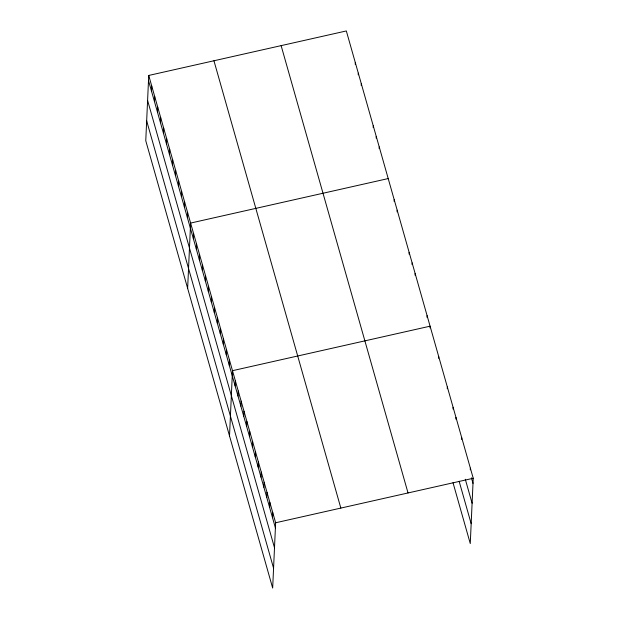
<?xml version="1.0" encoding="UTF-8"?>
<svg xmlns="http://www.w3.org/2000/svg" width="619" height="619" viewBox="0 0 619 619"><rect width="100%" height="100%" fill="white"/><g stroke="black" fill="none" stroke-linecap="round" stroke-linejoin="round"><path stroke-width="0.93" d="M148.73 75.448L145.767 140.73L272.67 588.05L275.633 522.769L148.73 75.448L346.331 30.95L473.233 478.27L470.27 543.552L453.015 482.712M151.493 91.094L151.717 85.995M154.479 101.632L154.711 96.541M157.474 112.178L157.706 107.079M160.46 122.724L160.692 117.625M163.455 133.271L163.687 128.172M166.449 143.809L166.673 138.718M169.436 154.355L169.668 149.256M172.43 164.902L172.662 159.803M175.417 175.44L175.649 170.349M178.411 185.986L178.643 180.887M181.406 196.532L181.63 191.433M184.392 207.071L184.624 201.98M187.387 217.617L187.619 212.526M187.642 288.346L190.606 223.064L388.214 178.566M193.368 238.71L193.6 233.611M196.362 249.248L196.587 244.157M199.349 259.794L199.581 254.695M202.343 270.341L202.575 265.242M205.33 280.879L205.562 275.788M208.324 291.425L208.557 286.326M211.311 301.971L211.543 296.872M214.306 312.518L214.538 307.419M217.3 323.056L217.532 317.965M220.287 333.602L220.519 328.503M223.281 344.149L223.513 339.05M226.268 354.687L226.5 349.596M229.262 365.233L229.494 360.134M229.517 435.962L232.489 370.68L430.089 326.182L430.012 327.877M235.127 385.916L235.359 380.824M238.006 396.059L238.238 390.96M240.884 406.196L241.116 401.097M243.762 416.332L243.994 411.24M246.633 426.476L246.865 421.377M249.511 436.612L249.743 431.52M252.39 446.756L252.622 441.656M255.268 456.892L255.5 451.793M258.138 467.036L258.371 461.936M261.017 477.172L261.249 472.073M263.895 487.308L264.127 482.216M266.774 497.452L267.006 492.353M269.652 507.588L269.876 502.489M272.522 517.732L272.755 512.633M355.229 64.283L355.306 62.581M358.223 74.822L358.3 73.127M361.21 85.368L361.287 83.673M373.18 127.545L373.257 125.843M376.166 138.091L376.244 136.389M379.161 148.63L379.238 146.935M394.117 201.353L394.195 199.651M397.104 211.899L397.181 210.197M409.074 254.076L409.151 252.374M412.061 264.615L412.138 262.92M415.055 275.161L415.132 273.459M427.017 317.338L427.095 315.636M438.639 358.3L438.716 356.598M447.266 388.717L447.344 387.014M453.023 408.997L453.1 407.294M455.901 419.133L455.979 417.438M461.65 439.413L461.728 437.71M470.285 469.829L470.355 468.134M275.633 522.769L473.233 478.27M471.438 477.837L473.001 483.369M465.302 479.261L472.104 503.224M459.143 481.288L471.175 523.689M281.127 45.636L408.029 492.956M213.942 60.763L340.845 508.083M148.498 80.547L275.401 527.868M147.593 100.41L274.496 547.73M146.664 120.867L273.567 568.188"/></g></svg>
